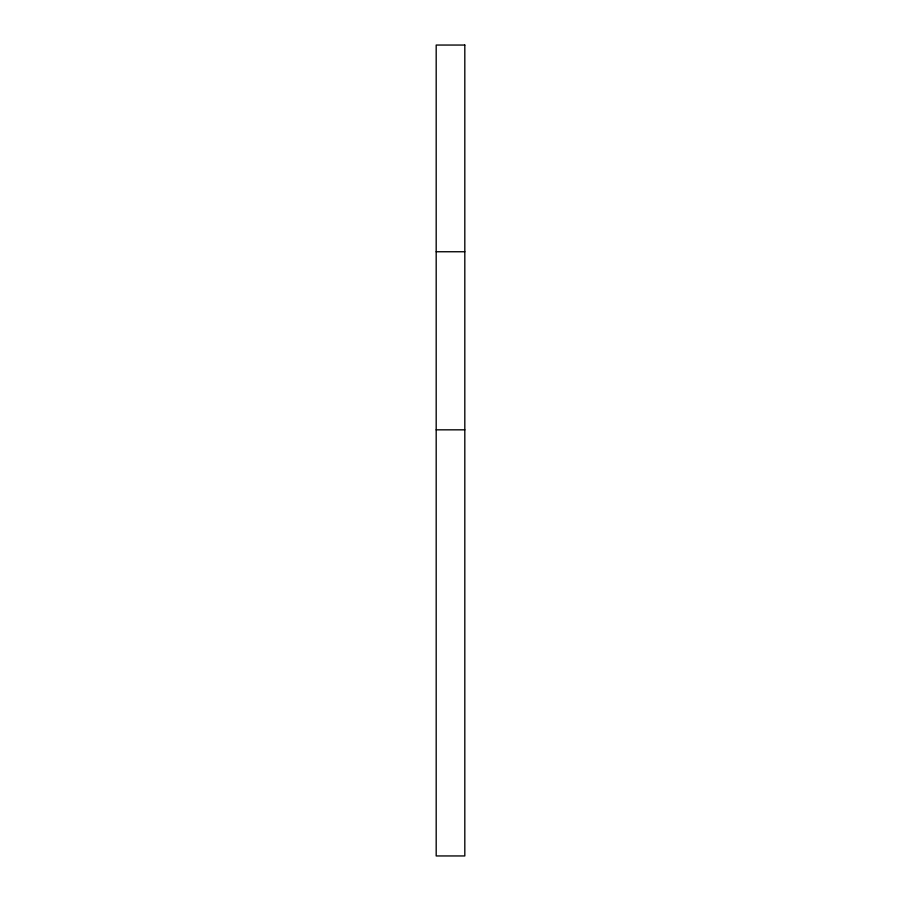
<?xml version="1.0" encoding="UTF-8"?>
<svg xmlns="http://www.w3.org/2000/svg" width="901" height="901" viewBox="0 0 901 901"><rect width="100%" height="100%" fill="white"/><g stroke="black" fill="none" stroke-linecap="round" stroke-linejoin="round"><path stroke-width="1.35" d="M436.185 251.751L464.815 251.751M436.185 429.833L464.815 429.833M464.815 45.05L436.185 45.05L436.185 855.95L464.815 855.95L464.815 45.05"/></g></svg>
